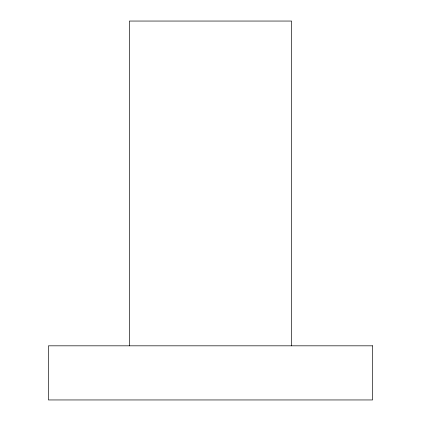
<?xml version="1.0" encoding="UTF-8"?>
<svg xmlns="http://www.w3.org/2000/svg" width="421" height="421" viewBox="0 0 421 421"><rect width="100%" height="100%" fill="white"/><g stroke="black" fill="none" stroke-linecap="round" stroke-linejoin="round"><path stroke-width="0.63" d="M291.59 345.82L291.59 21.05L129.41 21.05L129.41 345.82M372.569 345.82L48.431 345.82L48.431 399.95L372.569 399.95L372.569 345.82"/></g></svg>
